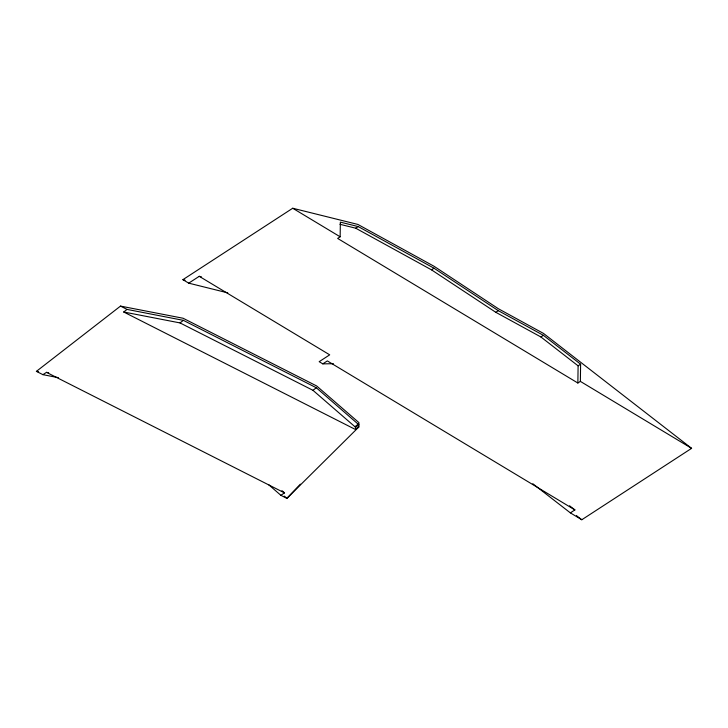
<?xml version="1.0" encoding="UTF-8"?>
<svg xmlns="http://www.w3.org/2000/svg" width="728" height="728" viewBox="0 0 728 728"><rect width="100%" height="100%" fill="white"/><g stroke="black" fill="none" stroke-linecap="round" stroke-linejoin="round"><path stroke-width="1.09" d="M340.149 236.8L340.358 222.131L358.203 226.572L433.979 268.195L498.289 310.665L543.37 335.317L580.607 364.209L580.371 381.39L577.859 383.019L337.646 238.429L340.149 236.8L292.72 208.244L182.91 279.661L188.725 283.156L227.791 292.865M123.705 311.994L355.546 429.538L355.583 427.382L354.927 426.717L312.967 390.317L180.043 322.923L123.705 311.994L127.036 309.409L183.365 320.347L316.298 387.742L358.904 424.797L355.583 427.382M268.687 484.721L280.853 495.295L286.887 498.352L358.877 426.954L358.94 422.64L316.662 385.967L183.092 318.245L120.502 306.097L36.4 371.362L42.925 374.665L58.395 377.668M577.859 383.019L578.105 365.838L540.859 336.946L495.786 312.294L431.476 269.833L355.701 228.201L339.949 224.288M300.391 484.156L286.887 498.352L284.339 496.141M180.043 322.923L183.365 320.347M312.967 390.317L316.298 387.742M354.927 426.717L358.258 424.142M355.546 429.538L358.877 426.954M42.925 374.665L46.501 372.345L48.712 372.772M188.725 283.156L199.244 276.312L201.419 276.849M355.701 228.201L358.203 226.572M431.476 269.833L433.979 268.195M199.244 276.312L329.702 354.836L319.173 361.68L322.804 363.864L327.345 360.915L574.902 509.919L570.361 512.867L532.805 483.738M495.786 312.294L498.289 310.665M280.853 495.295L284.53 492.901L281.964 490.681M540.859 336.946L543.37 335.317M578.105 365.838L580.607 364.209M570.361 512.867L581.799 519.756L691.6 448.339L543.498 333.424L498.325 308.718L434.015 266.257L357.903 224.442L292.72 208.244M322.804 363.864L333.451 363.709M36.4 371.362L38.593 371.79M182.91 279.661L185.085 280.207M46.501 372.345L284.53 492.901M120.502 306.097L127.036 309.409M580.371 381.39L691.6 448.339M569.533 505.76L574.902 509.919M576.412 515.579L581.799 519.756"/></g></svg>
